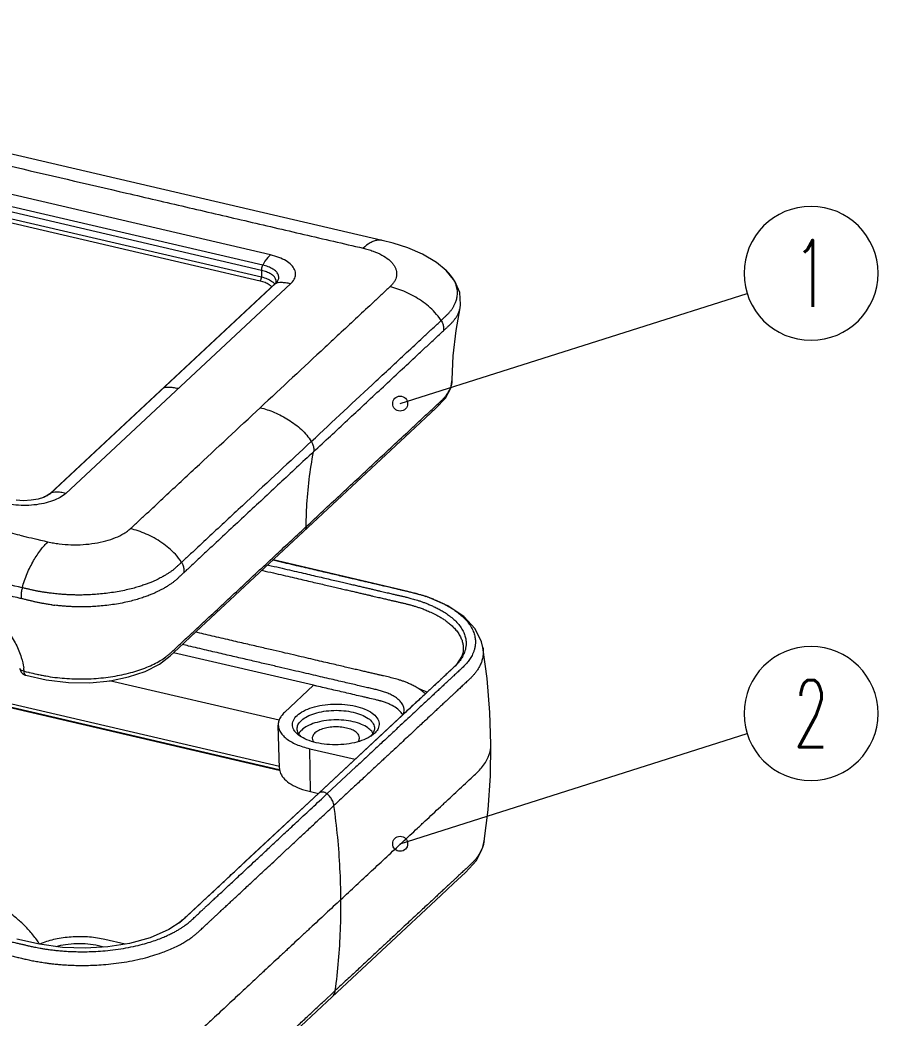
# Model space of a CAD drawing. Header units: millimetres. Extents: x 1204 to 1781, y 423 to 610.
# Drawn here: x 1349.97 to 1381.85, y 462.29 to 499.39 of the extents above; entities that cross this region are included whole.
import ezdxf
from ezdxf.enums import TextEntityAlignment as Align

# ---------------------------------------------------------------- set-up
doc = ezdxf.new("R2010")
doc.units = ezdxf.units.MM
doc.layers.add('dim', color=82, linetype='Continuous', lineweight=9)
doc.layers.add('from', color=7, linetype='Continuous', lineweight=13)
doc.styles.add('BOM', font='txt.shx', dxfattribs={"bigfont": 'gbcbig.shx'})
doc.dimstyles.new('ISO', dxfattribs={"dimscale": 0.6, "dimtxt": 2.5, "dimasz": 2.5, "dimexe": 1.25, "dimexo": 0.625, "dimtad": 0, "dimdsep": 46, "dimtxsty": 'Standard', "dimblk": 'OPEN', "dimcen": 0, "dimclrd": 4, "dimclre": 4, "dimadec": 0, "dimazin": 0, "dimtfac": 1, "dimtofl": 0, "dimtmove": 0, "dimatfit": 3, "dimfxl": 1, "dimarcsym": 0})

# ---------------------------------------------------------------- blocks, each defined once
blk = doc.blocks.new('yx_bom3')
at = {"layer": 'from'}
blk.add_circle((0, 0), 1, dxfattribs=at)
at = {"layer": 'from', "color": 4, "style": 'BOM', "width": 0.6}
blk.add_attdef('ITEM', text='', height=1, dxfattribs=at).set_placement((0, 0), align=Align.MIDDLE)
blk = doc.blocks.new('_Open')
at = {"color": 0, "linetype": 'ByBlock', "lineweight": -2}
for p, q in [((-1, 0.167), (0, 0)), ((-1, -0.167), (0, 0)), ((0, 0), (-1, 0))]:
    blk.add_line(p, q, dxfattribs=at)
blk = doc.blocks.new('*u6')
at = {"color": 7, "linetype": 'Continuous'}
for p, q in [((19.443, 108.029), (-42.27, 122.4)), ((12.159, 107.083), (-40.633, 119.376)), ((11.665, 106.413), (-41.127, 118.707)), ((-41.21, 117.94), (11.582, 105.647)), ((11.59, 106.069), (-41.202, 118.362)), ((-41.299, 117.688), (11.492, 105.395)), ((20.164, 107.852), (19.443, 108.029)), ((21.126, 107.552), (20.164, 107.852)), ((22.071, 107.139), (21.126, 107.552)), ((22.99, 106.582), (22.071, 107.139)), ((23.614, 106.073), (22.99, 106.582)), ((11.59, 106.069), (11.582, 105.647)), ((23.614, 106.073), (23.613, 106.075)), ((24.192, 105.377), (23.613, 106.075)), ((-2.225, 91.505), (12.436, 105.17)), ((-2.158, 91.55), (12.503, 105.214)), ((-1.183, 91.531), (13.477, 105.194)), ((12.498, 105.238), (12.436, 105.17)), ((12.436, 105.17), (12.503, 105.214)), ((12.538, 105.318), (12.498, 105.238)), ((12.539, 105.331), (12.538, 105.318)), ((12.539, 105.328), (12.539, 105.331)), ((24.51, 104.621), (24.192, 105.377)), ((24.56, 103.854), (24.51, 104.621)), ((24.267, 102.161), (24.524, 103.622)), ((24.523, 103.618), (24.56, 103.854)), ((24.523, 103.618), (24.524, 103.622)), ((24.086, 100.502), (24.267, 102.161)), ((24.021, 98.959), (24.086, 100.502)), ((23.926, 98.39), (24.021, 98.958)), ((24.021, 98.958), (24.021, 98.959)), ((5.173, 98.382), (5.105, 98.337)), ((23.578, 97.735), (23.926, 98.39)), ((22.957, 97.092), (23.578, 97.735)), ((21.275, 95.525), (22.957, 97.092)), ((7.327, 82.526), (21.275, 95.525)), ((-2.98, 91.158), (-3.437, 91.079)), ((-2.631, 91.267), (-2.98, 91.158)), ((-2.631, 91.267), (-2.632, 91.267)), ((-2.555, 91.299), (-2.63, 91.267)), ((-2.316, 91.433), (-2.555, 91.299)), ((-2.225, 91.505), (-2.316, 91.433)), ((-2.225, 91.505), (-2.158, 91.55)), ((-3.934, 91.056), (-4.423, 91.091)), ((-3.437, 91.079), (-3.934, 91.056)), ((14.311, 89.192), (14.494, 89.363)), ((-4.164, 88.799), (-3.76, 88.704)), ((-3.071, 88.542), (-2.825, 88.485)), ((20.662, 85.251), (12.333, 87.191)), ((22.342, 84.804), (20.662, 85.251)), ((23.728, 84.209), (22.342, 84.804)), ((24.779, 83.501), (23.728, 84.209)), ((25.511, 82.705), (24.779, 83.501)), ((25.932, 81.843), (25.511, 82.705)), ((6.172, 81.449), (7.327, 82.526)), ((5.633, 80.946), (6.172, 81.449)), ((26.015, 81.48), (25.932, 81.843)), ((26.014, 81.488), (26.015, 81.481)), ((26.289, 79.457), (26.014, 81.488)), ((4.933, 80.403), (5.633, 80.946)), ((14.98, 79.017), (5.845, 81.144)), ((24.65, 80.919), (24.293, 80.368)), ((24.723, 81.188), (24.65, 80.919)), ((24.723, 81.188), (24.722, 81.179)), ((3.996, 79.925), (4.933, 80.403)), ((24.293, 80.368), (23.618, 79.724)), ((-3.894, 79.939), (-3.752, 79.906)), ((-3.781, 79.669), (-3.781, 79.67)), ((-3.781, 79.669), (-2.462, 79.375)), ((-3.752, 79.906), (-3.619, 79.875)), ((1.705, 79.314), (2.911, 79.562)), ((2.911, 79.562), (3.996, 79.925)), ((23.618, 79.724), (22.054, 78.266)), ((26.474, 77.25), (26.289, 79.457)), ((12.73, 73.513), (-10.536, 78.931)), ((-10.488, 78.9), (12.726, 73.494)), ((-10.43, 79.147), (12.746, 73.75)), ((-2.462, 79.375), (-1.007, 79.199)), ((-1.007, 79.199), (0.393, 79.188)), ((0.393, 79.188), (1.705, 79.314)), ((12.729, 76.736), (1.672, 79.311)), ((14.98, 79.017), (13.08, 77.245)), ((22.054, 78.266), (15.29, 71.962)), ((20.909, 77.198), (15.311, 71.98)), ((20.984, 77.268), (20.909, 77.198)), ((26.54, 75.177), (26.474, 77.25)), ((12.75, 73.599), (12.674, 76.423)), ((14.773, 72.084), (14.727, 74.885)), ((14.727, 74.885), (17.686, 74.196)), ((26.504, 73.116), (26.54, 75.177)), ((17.733, 73.693), (15.85, 71.937)), ((17.823, 73.776), (17.733, 73.693)), ((12.779, 73.501), (12.73, 73.513)), ((26.352, 70.906), (26.504, 73.116)), ((15.29, 71.962), (6.46, 63.733)), ((10.504, 67.501), (15.311, 71.98)), ((14.773, 72.084), (15.29, 71.964)), ((15.311, 71.98), (15.29, 71.962)), ((26.105, 68.858), (26.352, 70.906)), ((25.598, 67.602), (26.02, 68.471)), ((26.02, 68.471), (26.107, 68.866)), ((26.107, 68.866), (26.105, 68.858)), ((24.878, 66.803), (25.598, 67.602)), ((24.106, 66.084), (24.878, 66.803)), ((23.283, 65.318), (24.106, 66.084)), ((16.191, 58.707), (23.283, 65.318)), ((6.341, 63.627), (5.544, 63.09)), ((6.46, 63.733), (6.221, 63.53)), ((4.331, 62.558), (2.983, 62.186)), ((5.544, 63.09), (4.331, 62.558)), ((-2.885, 62.131), (-4.372, 62.468)), ((-1.395, 61.927), (-2.885, 62.131)), ((0.096, 61.874), (-1.395, 61.927)), ((1.562, 61.961), (0.096, 61.874)), ((2.689, 62.139), (1.379, 62.445)), ((2.983, 62.186), (1.562, 61.961)), ((8.312, 51.363), (16.191, 58.707)), ((15.881, 58.637), (16.082, 58.824)), ((16.082, 58.824), (16.394, 59.115))]:
    blk.add_line(p, q, dxfattribs=at)
for centre, radius, start, end in [((11.941, 104.844), 0.598, 34.63724, 37.17917), ((11.957, 104.855), 0.579, 33.16379, 34.63101), ((-2.874, 92.32), 1.051, 308.52031, 312.92734), ((-113.81, -378.171), 479.67, 76.78613, 76.93627), ((72.149, 411.217), 331.326, 256.75564, 256.87795), ((23.531, 202.415), 116.938, 256.97449, 257.21775), ((18.998, 75.055), 10.303, 70.76639, 71.32575), ((-0.113, 98.69), 14.563, 262.25109, 262.97085), ((21.09, 79.438), 5.433, 55.31199, 56.76651), ((22.917, 81.876), 2.024, 332.78705, 337.42058), ((-3.668, 80.156), 0.5, 186.00241, 242.39434), ((-8.443, 79.452), 4.575, 6.10813, 8.81426), ((-3.667, 80.16), 0.504, 242.45884, 256.87096), ((19.904, 76.614), 0.997, 28.00356, 32.82408), ((14.78, 76.338), 0.909, 214.69316, 220.31825), ((18.073, 75.455), 0.892, 34.66682, 39.14556), ((18.131, 75.495), 0.821, 29.69858, 34.67258), ((24.154, 69.145), 1.973, 343.66411, 351.64257), ((3.908, 66.497), 3.762, 307.91189, 310.30886), ((1.289, 72.031), 11.111, 289.10372, 289.74853)]:
    blk.add_arc(centre, radius, start, end, dxfattribs=at)
for points, start_tangent, end_tangent in [([(-43.508, 121.89), (-41.58, 121.441), (-40.616, 121.217), (-39.651, 120.992), (-37.723, 120.543), (-35.794, 120.094), (-31.938, 119.196), (-28.081, 118.298), (-20.367, 116.501), (-12.653, 114.705), (-8.797, 113.807), (-4.94, 112.909), (2.774, 111.113), (6.631, 110.215), (10.488, 109.316), (14.344, 108.418), (16.273, 107.969), (18.201, 107.52)], (0.975247, -0.221117), (0.972594, -0.232511)), ([(19.443, 108.029), (19.363, 108.043), (19.141, 108.038), (18.908, 107.978), (18.67, 107.867), (18.201, 107.52)], (-0.973074, 0.230493), (-0.731534, -0.681805)), ([(18.201, 107.52), (18.542, 107.431), (18.862, 107.326), (19.429, 107.074), (19.878, 106.774), (20.053, 106.61), (20.193, 106.439), (20.297, 106.261), (20.363, 106.08), (20.39, 105.896), (20.38, 105.712), (20.33, 105.528), (20.243, 105.348), (20.119, 105.172), (19.958, 105.003)], (0.972594, -0.232511), (-0.722475, -0.691397)), ([(12.159, 107.083), (11.993, 106.913), (11.665, 106.413)], (-0.731534, -0.681805), (-0.39769, -0.91752)), ([(13.477, 105.194), (13.711, 105.489), (13.801, 105.804), (13.74, 106.119), (13.53, 106.419), (13.184, 106.688), (12.717, 106.914), (12.159, 107.083)], (0.731534, 0.681805), (-0.973942, 0.226795)), ([(11.59, 106.069), (11.6, 106.184), (11.626, 106.303), (11.665, 106.413)], (0.01915, 0.999817), (0.39769, 0.91752)), ([(12.581, 105.297), (12.652, 105.402), (12.708, 105.602), (12.669, 105.801), (12.537, 105.991), (12.317, 106.162), (12.022, 106.305), (11.665, 106.413)], (0.633067, 0.774097), (-0.973823, 0.227307)), ([(11.492, 105.395), (11.526, 105.439), (11.554, 105.502), (11.574, 105.574), (11.582, 105.647)], (0.731534, 0.681805), (0.01915, 0.999817)), ([(11.582, 105.647), (11.95, 105.53), (12.24, 105.372), (12.418, 105.206)], (0.973942, -0.226795), (0.604178, -0.796849)), ([(12.539, 105.331), (12.503, 105.512), (12.383, 105.685), (12.183, 105.841), (11.914, 105.971), (11.59, 106.069)], (0.041019, 0.999158), (-0.973932, 0.226839)), ([(23.29, 102.804), (23.355, 102.864), (23.418, 102.924), (23.479, 102.983), (23.541, 103.041), (23.602, 103.1), (23.663, 103.159), (23.723, 103.217), (23.78, 103.277), (23.834, 103.338), (23.886, 103.402), (23.936, 103.467), (23.983, 103.532), (24.027, 103.597), (24.069, 103.663), (24.11, 103.732), (24.151, 103.807), (24.193, 103.891), (24.234, 103.987), (24.274, 104.094), (24.308, 104.212), (24.336, 104.344), (24.352, 104.489), (24.355, 104.648), (24.34, 104.822), (24.299, 105.018), (24.224, 105.235), (24.109, 105.466), (24.075, 105.522)], (0.72982, 0.683639), (-0.527832, 0.849349)), ([(24.075, 105.522), (23.955, 105.697), (23.772, 105.916), (23.614, 106.073)], (-0.527832, 0.849349), (-0.729764, 0.683699)), ([(11.492, 105.395), (11.816, 105.293), (12.074, 105.153), (12.243, 104.989)], (0.973942, -0.226795), (0.573142, -0.819456)), ([(19.958, 105.003), (19.43, 104.51), (18.901, 104.017), (17.843, 103.031), (15.728, 101.06), (11.497, 97.117)], (-0.722475, -0.691397), (-0.731534, -0.681805)), ([(12.503, 105.214), (12.581, 105.297)], (0.731411, 0.681937), (0.633067, 0.774097)), ([(12.564, 105.237), (12.503, 105.214)], (-0.952124, -0.305711), (-0.909981, -0.41465)), ([(13.477, 105.194), (13.149, 105.256), (12.879, 105.277), (12.665, 105.262), (12.564, 105.237)], (-0.973942, 0.226795), (-0.952124, -0.305711)), ([(23.29, 102.804), (22.888, 103.331), (22.474, 103.73), (22.008, 104.086), (21.506, 104.395), (20.987, 104.654), (20.465, 104.857), (19.958, 105.003)], (-0.528347, 0.849029), (-0.973942, 0.226795)), ([(23.436, 102.131), (23.501, 102.191), (23.563, 102.249), (23.625, 102.306), (23.686, 102.362), (23.747, 102.418), (23.808, 102.474), (23.87, 102.532), (23.931, 102.592), (23.991, 102.655), (24.047, 102.718), (24.1, 102.781), (24.149, 102.844), (24.196, 102.908), (24.241, 102.972), (24.285, 103.04), (24.329, 103.114), (24.374, 103.199), (24.419, 103.294), (24.462, 103.402), (24.5, 103.522), (24.523, 103.618)], (0.732745, 0.680503), (0.207156, 0.978308)), ([(14.829, 94.917), (19.06, 98.861), (21.175, 100.832), (22.233, 101.818), (22.762, 102.311), (23.29, 102.804)], (0.731535, 0.681804), (0.730952, 0.682429)), ([(23.29, 102.804), (23.397, 102.581), (23.446, 102.351), (23.436, 102.131)], (0.527685, -0.84944), (-0.191548, -0.981483)), ([(14.975, 94.245), (17.181, 96.301), (18.284, 97.329), (19.387, 98.357), (20.49, 99.385), (21.592, 100.413), (22.144, 100.927), (22.695, 101.441), (23.247, 101.955), (23.436, 102.131)], (0.731534, 0.681805), (0.731884, 0.681429)), ([(-4.084, 84.672), (-4.356, 84.735), (-5.343, 84.965), (-6.329, 85.195), (-7.316, 85.424), (-9.289, 85.884), (-11.262, 86.343), (-13.235, 86.803), (-15.208, 87.262), (-19.154, 88.181), (-23.1, 89.1), (-27.046, 90.019), (-34.938, 91.857), (-42.83, 93.694), (-46.776, 94.613), (-50.722, 95.532), (-54.668, 96.451), (-56.641, 96.91), (-58.614, 97.37), (-60.587, 97.829), (-62.56, 98.289), (-63.546, 98.519), (-64.533, 98.748), (-65.52, 98.978), (-65.792, 99.041)], (-0.973971, 0.226672), (-0.973914, 0.226919)), ([(14.494, 89.363), (16.7, 91.419), (17.803, 92.447), (18.906, 93.475), (20.009, 94.503), (21.112, 95.531), (21.663, 96.045), (22.215, 96.558), (22.766, 97.072), (23.042, 97.329), (23.318, 97.586), (23.455, 97.723), (23.578, 97.862), (23.78, 98.147), (23.922, 98.441), (24.002, 98.739), (24.021, 98.958)], (0.731534, 0.681805), (0.011065, 0.999939)), ([(6.147, 98.363), (5.819, 98.424), (5.549, 98.445), (5.335, 98.43), (5.173, 98.382)], (-0.973942, 0.226795), (-0.909981, -0.41465)), ([(3.036, 89.231), (3.565, 89.724), (4.094, 90.216), (5.151, 91.202), (7.267, 93.174), (11.497, 97.117)], (0.740312, 0.672264), (0.731534, 0.681805)), ([(11.497, 97.117), (11.952, 96.989), (12.42, 96.813), (13.347, 96.331), (13.783, 96.03), (14.183, 95.692), (14.829, 94.918)], (0.973942, -0.226795), (0.528352, -0.849025)), ([(14.829, 94.917), (10.599, 90.974), (8.483, 89.003), (7.426, 88.017), (6.897, 87.524), (6.368, 87.031)], (-0.731534, -0.681805), (-0.732115, -0.681181)), ([(14.829, 94.917), (14.936, 94.695), (14.986, 94.466), (14.975, 94.245)], (0.528676, -0.848824), (-0.191201, -0.981551)), ([(14.975, 94.245), (12.769, 92.189), (11.666, 91.161), (10.563, 90.133), (9.46, 89.106), (8.358, 88.078), (7.806, 87.564), (7.255, 87.05), (6.703, 86.536), (6.514, 86.36)], (-0.731534, -0.681805), (-0.731185, -0.682179)), ([(14.494, 89.363), (14.532, 90.61), (14.975, 94.245)], (0.007994, 0.999968), (0.190939, 0.981602)), ([(-1.183, 91.531), (-1.55, 91.267), (-2.035, 91.044), (-2.612, 90.878), (-3.253, 90.776), (-3.923, 90.744), (-4.591, 90.782), (-5.216, 90.889)], (-0.731534, -0.681805), (-0.973942, 0.226795)), ([(-2.219, 91.497), (-2.392, 91.381), (-2.631, 91.267)], (-0.781875, -0.623436), (-0.92841, -0.371558)), ([(-1.183, 91.531), (-1.511, 91.593), (-1.781, 91.614), (-1.995, 91.598), (-2.158, 91.55)], (-0.973942, 0.226795), (-0.909981, -0.41465)), ([(-3.619, 79.875), (-3.565, 79.862), (-3.071, 79.747), (-2.783, 79.684), (-2.489, 79.628), (-1.883, 79.537), (-1.261, 79.473), (-0.628, 79.439), (0.647, 79.459), (1.892, 79.596), (3.059, 79.843), (4.104, 80.193), (4.567, 80.402), (4.986, 80.63), (5.355, 80.877), (5.52, 81.007), (5.671, 81.14), (5.947, 81.397), (6.223, 81.654), (6.774, 82.168), (7.326, 82.681), (7.877, 83.195), (8.98, 84.223), (10.083, 85.251), (11.186, 86.279), (12.289, 87.307), (14.311, 89.192)], (0.973735, -0.227685), (0.731534, 0.681805)), ([(-2.341, 88.374), (-1.983, 88.301), (-1.61, 88.245), (-0.838, 88.185), (-0.054, 88.197), (0.711, 88.281), (1.429, 88.433), (2.072, 88.648), (2.614, 88.918), (2.841, 89.069), (3.036, 89.231)], (0.975247, -0.221117), (0.740312, 0.672264)), ([(6.368, 87.032), (5.965, 87.559), (5.551, 87.958), (5.085, 88.314), (4.584, 88.623), (4.064, 88.882), (3.543, 89.085), (3.036, 89.231)], (-0.528347, 0.849029), (-0.973942, 0.226795)), ([(14.494, 89.363), (14.46, 89.205), (14.389, 89.108)], (-0.007994, -0.999968), (-0.729498, -0.683983)), ([(-4.016, 85.378), (-3.695, 86.306), (-3.276, 87.145), (-2.808, 87.85), (-2.571, 88.137), (-2.341, 88.374)], (0.257905, 0.96617), (0.731534, 0.681805)), ([(-4.016, 85.378), (-5.944, 85.827), (-7.873, 86.276), (-9.076, 86.556)], (-0.974102, 0.226109), (-0.973944, 0.226787)), ([(6.368, 87.032), (6.303, 86.972), (6.239, 86.914), (6.177, 86.856), (6.113, 86.798), (6.049, 86.74), (5.983, 86.681), (5.917, 86.621), (5.848, 86.564), (5.777, 86.508), (5.701, 86.453), (5.623, 86.399), (5.542, 86.345), (5.458, 86.291), (5.372, 86.237), (5.279, 86.182), (5.176, 86.121), (5.055, 86.055), (4.916, 85.981), (4.755, 85.901), (4.57, 85.816), (4.36, 85.726), (4.122, 85.633), (3.851, 85.537), (3.543, 85.439), (3.183, 85.337), (2.764, 85.235), (2.298, 85.139), (1.811, 85.058), (1.325, 84.995), (0.862, 84.951), (0.439, 84.923), (0.062, 84.909), (-0.279, 84.904), (-0.593, 84.906), (-0.888, 84.915), (-1.163, 84.929), (-1.415, 84.946), (-1.642, 84.966), (-1.844, 84.986), (-2.022, 85.006), (-2.177, 85.025), (-2.313, 85.043), (-2.432, 85.059), (-2.542, 85.075), (-2.648, 85.09), (-2.753, 85.107), (-2.856, 85.124), (-2.958, 85.142), (-3.058, 85.161), (-3.158, 85.183), (-3.257, 85.205), (-3.357, 85.228), (-3.459, 85.252), (-3.565, 85.276), (-3.674, 85.301), (-3.786, 85.326), (-3.9, 85.352), (-4.016, 85.378)], (-0.733242, -0.679968), (-0.974327, 0.225139)), ([(6.368, 87.031), (6.475, 86.809), (6.524, 86.58), (6.514, 86.36)], (0.52901, -0.848615), (-0.190323, -0.981722)), ([(11.987, 86.869), (12.044, 86.856), (12.758, 86.69), (13.417, 86.536), (14.023, 86.395), (14.582, 86.265), (15.103, 86.143), (15.592, 86.03), (16.05, 85.923), (16.473, 85.824), (16.86, 85.734), (17.215, 85.652), (17.54, 85.576), (17.842, 85.506), (18.122, 85.44), (18.386, 85.379), (18.638, 85.32), (18.881, 85.264), (19.112, 85.21), (19.325, 85.16), (19.519, 85.115), (19.694, 85.074), (19.855, 85.037), (20.003, 85.002), (20.14, 84.97), (20.266, 84.941), (20.381, 84.914), (20.488, 84.89), (20.588, 84.866), (20.685, 84.844), (20.782, 84.822), (20.883, 84.798), (20.994, 84.771), (21.117, 84.741), (21.253, 84.707), (21.402, 84.666), (21.567, 84.619), (21.748, 84.564), (21.944, 84.5), (22.152, 84.427), (22.371, 84.343), (22.602, 84.248), (22.844, 84.138), (23.097, 84.012), (23.362, 83.864), (23.635, 83.691), (23.912, 83.489), (24.183, 83.254), (24.436, 82.982), (24.648, 82.685), (24.796, 82.387), (24.882, 82.114), (24.918, 81.867), (24.918, 81.646), (24.891, 81.445), (24.846, 81.263), (24.786, 81.099)], (0.973942, -0.226795), (-0.383452, -0.923561)), ([(12.333, 87.191), (13.031, 87.028), (13.69, 86.874), (14.296, 86.733), (14.855, 86.603), (15.376, 86.482), (15.866, 86.368), (16.324, 86.261), (16.746, 86.163), (17.134, 86.073), (17.488, 85.99), (17.814, 85.914), (18.115, 85.844), (18.396, 85.779), (18.66, 85.717), (18.912, 85.659), (19.154, 85.602), (19.385, 85.548), (19.599, 85.499), (19.792, 85.454), (19.968, 85.413), (20.128, 85.375), (20.277, 85.341), (20.414, 85.309), (20.539, 85.279), (20.654, 85.253), (20.678, 85.247)], (0.973942, -0.226795), (0.974189, -0.225733)), ([(6.514, 86.36), (6.449, 86.299), (6.387, 86.241), (6.326, 86.183), (6.265, 86.125), (6.203, 86.066), (6.139, 86.006), (6.073, 85.945), (6.003, 85.883), (5.929, 85.821), (5.853, 85.761), (5.775, 85.702), (5.695, 85.644), (5.612, 85.587), (5.526, 85.529), (5.433, 85.469), (5.328, 85.405), (5.207, 85.335), (5.066, 85.256), (4.901, 85.171), (4.713, 85.08), (4.498, 84.984), (4.253, 84.885), (3.976, 84.782), (3.659, 84.677), (3.29, 84.569), (2.858, 84.461), (2.378, 84.36), (1.874, 84.276), (1.372, 84.213), (0.893, 84.169), (0.457, 84.144), (0.068, 84.132), (-0.283, 84.131), (-0.608, 84.137), (-0.912, 84.15), (-1.196, 84.167), (-1.455, 84.189), (-1.688, 84.212), (-1.895, 84.236)], (-0.730325, -0.6831), (-0.992483, 0.122383)), ([(11.614, 86.521), (11.658, 86.51), (12.354, 86.348), (12.996, 86.199), (13.59, 86.061), (14.139, 85.933), (14.648, 85.814), (15.12, 85.704), (15.561, 85.602), (15.974, 85.505), (16.361, 85.415), (16.723, 85.331), (17.06, 85.252), (17.373, 85.18), (17.663, 85.112), (17.932, 85.049), (18.183, 84.991), (18.416, 84.937), (18.634, 84.886), (18.838, 84.838), (19.029, 84.794), (19.205, 84.753), (19.368, 84.715), (19.522, 84.679), (19.667, 84.646), (19.803, 84.614), (19.929, 84.584), (20.045, 84.557), (20.153, 84.532), (20.257, 84.508), (20.359, 84.484), (20.462, 84.461), (20.563, 84.437), (20.665, 84.413), (20.766, 84.39), (20.867, 84.366), (20.966, 84.342), (21.064, 84.318), (21.161, 84.293), (21.256, 84.268), (21.35, 84.242), (21.444, 84.215), (21.541, 84.186), (21.644, 84.154), (21.753, 84.119), (21.866, 84.081), (21.985, 84.039), (22.112, 83.993), (22.246, 83.941), (22.39, 83.883), (22.544, 83.817), (22.708, 83.741), (22.883, 83.656), (23.069, 83.557), (23.265, 83.444), (23.47, 83.313), (23.683, 83.162), (23.898, 82.987), (24.109, 82.788), (24.306, 82.562), (24.477, 82.314), (24.608, 82.056), (24.691, 81.807), (24.731, 81.579), (24.739, 81.373), (24.723, 81.188)], (0.973942, -0.226796), (-0.144503, -0.989504)), ([(-4.016, 85.378), (-4.068, 85.13), (-4.091, 84.889), (-4.084, 84.672)], (-0.258572, -0.965992), (0.113585, -0.993528)), ([(-8.851, 85.195), (-8.08, 84.941), (-7.187, 84.511), (-6.343, 83.951), (-5.581, 83.279), (-4.934, 82.516), (-4.426, 81.689), (-4.076, 80.824), (-3.922, 80.153)], (0.967459, -0.25303), (0.153112, -0.988209)), ([(-2.076, 84.26), (-2.234, 84.282), (-2.371, 84.303), (-2.492, 84.323), (-2.603, 84.341), (-2.709, 84.36), (-2.815, 84.38), (-2.922, 84.4), (-3.029, 84.422), (-3.135, 84.446), (-3.238, 84.47), (-3.337, 84.493), (-3.435, 84.517), (-3.536, 84.542), (-3.639, 84.567), (-3.745, 84.592), (-3.855, 84.618), (-3.967, 84.645), (-4.084, 84.672)], (-0.990867, 0.134841), (-0.973698, 0.227841)), ([(20.678, 85.247), (20.76, 85.228), (20.86, 85.205), (20.957, 85.183), (21.056, 85.16), (21.16, 85.135), (21.275, 85.108), (21.404, 85.076), (21.551, 85.039), (21.715, 84.995), (21.893, 84.944), (22.089, 84.884), (22.296, 84.816)], (0.974189, -0.225733), (0.947354, -0.320189)), ([(22.392, 84.783), (22.527, 84.735), (22.764, 84.645), (23.014, 84.542), (23.276, 84.423), (23.551, 84.286), (23.556, 84.283)], (0.944169, -0.329461), (0.884491, -0.466557)), ([(23.556, 84.283), (23.837, 84.126), (24.068, 83.982)], (0.884491, -0.466557), (0.836371, -0.548163)), ([(24.182, 83.905), (24.433, 83.72), (24.726, 83.465), (25.001, 83.171), (25.23, 82.848), (25.391, 82.526), (25.484, 82.23), (25.523, 81.963), (25.523, 81.723), (25.494, 81.505), (25.445, 81.309), (25.38, 81.13), (25.305, 80.969), (25.225, 80.825), (25.142, 80.697), (25.057, 80.58), (24.969, 80.47), (24.875, 80.364), (24.774, 80.258), (24.667, 80.155), (24.56, 80.054), (24.452, 79.954), (24.344, 79.854), (24.232, 79.75), (24.11, 79.636), (23.974, 79.509), (23.822, 79.368), (23.654, 79.211), (23.468, 79.038), (23.264, 78.847), (23.037, 78.636), (22.786, 78.401), (22.505, 78.14), (22.192, 77.848), (21.842, 77.522), (21.449, 77.156), (21.006, 76.743), (20.507, 76.278), (19.941, 75.75), (19.296, 75.149), (18.561, 74.464), (17.823, 73.776)], (0.822198, -0.569202), (-0.731535, -0.681804)), ([(22.262, 78.46), (22.099, 78.601), (21.846, 78.783), (21.593, 78.936), (21.345, 79.063), (21.105, 79.17), (20.883, 79.258), (20.68, 79.33), (20.491, 79.39), (20.308, 79.443), (20.121, 79.492), (19.929, 79.538), (19.737, 79.583), (19.543, 79.628), (19.346, 79.674), (19.14, 79.722), (18.918, 79.774), (18.673, 79.831), (18.404, 79.893), (18.108, 79.962), (17.783, 80.038), (17.427, 80.121), (17.04, 80.211), (16.616, 80.31), (16.153, 80.417), (15.647, 80.535), (15.095, 80.664), (14.493, 80.804), (13.837, 80.957), (13.125, 81.123), (12.351, 81.303), (11.504, 81.5), (10.566, 81.718), (9.522, 81.962), (8.365, 82.231), (7.282, 82.483)], (-0.728418, 0.685133), (-0.973942, 0.226795)), ([(20.881, 77.379), (20.858, 77.562), (20.753, 77.802), (20.56, 78.038), (20.308, 78.238), (20.032, 78.398), (19.749, 78.525), (19.467, 78.623), (19.193, 78.699), (18.902, 78.768), (18.578, 78.843), (18.226, 78.925), (17.844, 79.014), (17.431, 79.11), (16.985, 79.214), (16.505, 79.326), (15.986, 79.447), (15.427, 79.577), (14.825, 79.717), (14.176, 79.868), (13.478, 80.031), (12.726, 80.206), (11.916, 80.395), (11.043, 80.598), (10.104, 80.817), (9.093, 81.052), (8.004, 81.306), (6.832, 81.579), (6.415, 81.676)], (0.001604, 0.999999), (-0.973942, 0.226795)), ([(26.015, 81.481), (26.038, 81.209), (26.016, 80.91), (25.956, 80.641), (25.867, 80.399), (25.759, 80.181), (25.637, 79.985), (25.508, 79.809), (25.379, 79.655), (25.25, 79.519), (25.127, 79.399), (25.01, 79.289), (24.897, 79.184), (24.785, 79.081), (24.673, 78.976), (24.561, 78.872), (24.448, 78.767), (24.33, 78.656), (24.199, 78.535), (24.052, 78.397), (23.887, 78.243), (23.709, 78.077), (23.517, 77.898), (23.309, 77.704), (23.082, 77.493), (22.837, 77.265), (22.574, 77.019), (22.289, 76.754), (21.982, 76.468), (21.648, 76.157), (21.286, 75.819), (20.893, 75.453), (20.467, 75.056), (20.005, 74.626), (19.505, 74.159), (18.962, 73.654), (18.375, 73.106), (17.738, 72.513), (17.047, 71.869), (16.306, 71.178)], (0.154461, -0.987999), (-0.731534, -0.681805)), ([(24.717, 80.95), (24.643, 80.817), (24.566, 80.698), (24.488, 80.59), (24.407, 80.489), (24.321, 80.391), (24.227, 80.294), (24.126, 80.196), (24.02, 80.097), (23.914, 79.998), (23.805, 79.897), (23.692, 79.792), (23.57, 79.678), (23.434, 79.552), (23.283, 79.41), (23.115, 79.254), (22.929, 79.081), (22.724, 78.89), (22.498, 78.679), (22.246, 78.444), (21.966, 78.183), (21.653, 77.891), (21.302, 77.565), (20.984, 77.268)], (-0.456815, -0.889562), (-0.731528, -0.681812)), ([(-3.894, 79.939), (-4.046, 79.98), (-4.141, 80.048), (-4.164, 80.104)], (-0.983575, 0.180502), (-0.137114, 0.990555)), ([(-3.781, 79.671), (-3.824, 79.694), (-3.874, 79.789), (-3.894, 79.939)], (-0.965863, 0.259053), (-0.056086, 0.998426)), ([(20.635, 77.295), (20.469, 77.454), (20.109, 77.694), (19.893, 77.8), (19.657, 77.895), (19.536, 77.937), (19.398, 77.98), (19.334, 77.998), (19.272, 78.015), (19.205, 78.032), (19.101, 78.057), (18.641, 78.164), (18.396, 78.221), (18.138, 78.281), (17.668, 78.391), (17.155, 78.51), (16.167, 78.74), (15.181, 78.97), (14.98, 79.017)], (-0.663415, 0.748251), (-0.973944, 0.226787)), ([(22.377, 78.568), (22.361, 78.575), (21.849, 78.789), (21.823, 78.799)], (-0.905955, 0.423375), (-0.937299, 0.348525)), ([(13.756, 76.012), (13.737, 76.039), (13.602, 76.379), (13.658, 76.725), (13.903, 77.053), (14.32, 77.342), (14.881, 77.571), (15.546, 77.724), (16.271, 77.792), (17.007, 77.77), (17.702, 77.658)], (-0.595154, 0.803612), (0.973942, -0.226795)), ([(17.702, 77.658), (18.311, 77.466), (18.791, 77.205), (19.11, 76.894), (19.246, 76.554), (19.189, 76.208), (19.116, 76.076)], (0.973942, -0.226795), (-0.561259, -0.82764)), ([(13.08, 77.245), (12.872, 77.012), (12.737, 76.768), (12.677, 76.518), (12.674, 76.423)], (-0.731534, -0.681805), (0.027579, -0.99962)), ([(13.908, 76.167), (13.961, 76.432), (14.18, 76.725), (14.551, 76.982), (15.051, 77.186), (15.644, 77.323), (16.29, 77.383), (16.945, 77.363), (17.565, 77.264)], (-0.028546, 0.999592), (0.973942, -0.226795)), ([(17.565, 77.264), (18.107, 77.092), (18.535, 76.86), (18.819, 76.583), (18.94, 76.28), (18.943, 76.204)], (0.973942, -0.226795), (-0.030721, -0.999528)), ([(20.742, 77.155), (20.721, 77.186), (20.635, 77.295)], (-0.541498, 0.840702), (-0.663415, 0.748251)), ([(20.836, 77.13), (20.841, 77.144), (20.88, 77.341), (20.881, 77.379)], (0.3381, 0.94111), (0.001604, 0.999999)), ([(12.674, 76.423), (12.693, 76.267), (12.785, 76.019), (12.951, 75.781), (13.188, 75.557), (13.491, 75.352), (13.854, 75.168), (14.268, 75.012), (14.727, 74.885)], (0.027579, -0.99962), (0.973942, -0.226795)), ([(14.032, 75.821), (13.911, 76.124), (13.908, 76.167)], (-0.568461, 0.82271), (-0.028546, 0.999592)), ([(17.561, 76.638), (16.946, 76.737), (16.295, 76.756), (15.654, 76.696), (15.065, 76.561), (14.569, 76.358), (14.201, 76.103), (14.114, 76.014)], (-0.973942, 0.226795), (-0.655709, -0.755014)), ([(17.126, 76.233), (16.712, 76.296), (16.273, 76.302), (15.85, 76.25), (15.47, 76.144), (15.172, 75.993), (14.973, 75.807), (14.893, 75.606), (14.892, 75.566)], (-0.973942, 0.226795), (0.036965, -0.999317)), ([(17.968, 75.588), (17.922, 75.768), (17.758, 75.957), (17.484, 76.116), (17.126, 76.233)], (0.003114, 0.999995), (-0.973942, 0.226795)), ([(18.765, 76.018), (18.524, 76.237), (18.1, 76.468), (17.561, 76.638)], (-0.630862, 0.775895), (-0.973942, 0.226795)), ([(18.943, 76.204), (18.89, 75.972)], (-0.030721, -0.999528), (-0.400127, -0.91646)), ([(14.062, 75.723), (14.056, 75.728), (13.756, 76.012)], (-0.816534, 0.577297), (-0.595154, 0.803612)), ([(14.114, 76.014), (14.008, 75.862)], (-0.655709, -0.755014), (-0.473008, -0.881058)), ([(15.145, 75.275), (14.536, 75.467), (14.062, 75.723)], (-0.973942, 0.226795), (-0.816534, 0.577297)), ([(14.21, 75.626), (14.086, 75.75)], (-0.758421, 0.651765), (-0.646333, 0.763056)), ([(14.892, 75.566), (14.938, 75.4)], (0.036965, -0.999317), (0.460289, -0.887769)), ([(18.796, 75.757), (18.527, 75.591), (17.967, 75.362), (17.301, 75.209), (16.576, 75.141), (15.841, 75.163), (15.145, 75.275)], (-0.806721, -0.590933), (-0.973942, 0.226795)), ([(17.868, 75.335), (17.888, 75.361), (17.967, 75.562), (17.968, 75.588)], (0.622079, 0.782954), (0.003114, 0.999995)), ([(18.89, 75.972), (18.671, 75.679)], (-0.400127, -0.91646), (-0.732411, -0.680862)), ([(19.116, 76.076), (18.944, 75.88), (18.796, 75.757)], (-0.561259, -0.82764), (-0.806721, -0.590933)), ([(14.938, 75.4), (15, 75.309)], (0.460289, -0.887769), (0.647501, -0.762065)), ([(16.759, 65.051), (17.258, 65.517), (17.758, 65.982), (18.257, 66.448), (18.756, 66.913), (19.256, 67.378), (19.755, 67.844), (20.254, 68.309), (20.754, 68.774), (21.253, 69.24), (21.752, 69.705), (22.252, 70.171), (22.751, 70.636), (23.25, 71.101), (23.75, 71.567), (24.249, 72.032), (24.748, 72.497), (25.246, 72.962), (25.793, 73.485), (26.278, 74.157), (26.516, 74.855), (26.54, 75.177)], (0.731534, 0.681805), (-0.00763, 0.999971)), ([(12.751, 73.599), (12.826, 73.271), (13.084, 72.902), (13.508, 72.572), (14.082, 72.294), (14.773, 72.084)], (0.031013, -0.999519), (0.973942, -0.226795)), ([(-34.971, 69.338), (-32.574, 68.78), (-30.106, 68.205), (-27.848, 67.679), (-25.816, 67.206), (-23.984, 66.779), (-22.322, 66.392), (-20.81, 66.04), (-19.43, 65.719), (-18.168, 65.425), (-17.01, 65.155), (-15.946, 64.908), (-14.966, 64.679), (-14.064, 64.469), (-13.234, 64.276), (-12.465, 64.097), (-11.751, 63.931), (-11.092, 63.777), (-10.486, 63.636), (-9.926, 63.506), (-9.405, 63.385), (-8.916, 63.271), (-8.458, 63.164), (-8.035, 63.066), (-7.648, 62.975), (-7.294, 62.893), (-6.968, 62.817), (-6.667, 62.747), (-6.386, 62.682), (-6.122, 62.62), (-5.87, 62.561), (-5.628, 62.505), (-5.397, 62.451), (-5.183, 62.401), (-4.99, 62.356), (-4.814, 62.315), (-4.654, 62.278), (-4.505, 62.243), (-4.368, 62.212), (-4.242, 62.182), (-4.128, 62.156), (-4.022, 62.131), (-3.923, 62.108), (-3.826, 62.085), (-3.727, 62.062), (-3.623, 62.038), (-3.507, 62.011), (-3.374, 61.982), (-3.222, 61.95), (-3.048, 61.915), (-2.853, 61.879), (-2.633, 61.842), (-2.387, 61.805), (-2.115, 61.769), (-1.817, 61.734), (-1.491, 61.703), (-1.13, 61.677), (-0.729, 61.657), (-0.282, 61.646), (0.217, 61.648), (0.772, 61.668), (1.386, 61.711), (2.056, 61.786), (2.747, 61.894), (3.396, 62.027), (3.961, 62.171), (4.443, 62.316), (4.855, 62.46), (5.211, 62.601), (5.519, 62.738), (5.787, 62.869), (6.018, 62.993), (6.217, 63.11), (6.388, 63.218), (6.538, 63.32), (6.673, 63.418), (6.8, 63.517), (6.92, 63.618), (7.033, 63.72), (7.142, 63.821), (7.249, 63.92), (7.356, 64.021), (7.468, 64.126), (7.591, 64.239), (7.727, 64.366), (7.878, 64.507), (8.046, 64.664), (8.232, 64.837), (8.436, 65.028), (8.663, 65.239), (8.915, 65.474), (9.195, 65.735), (9.508, 66.027), (9.858, 66.353), (10.251, 66.719), (10.694, 67.132), (11.193, 67.597), (11.76, 68.125), (12.404, 68.726), (13.14, 69.411), (13.967, 70.182), (14.876, 71.029), (15.85, 71.937)], (0.973942, -0.226795), (0.731534, 0.681805)), ([(15.426, 72.041), (15.311, 71.98)], (-0.960215, -0.27926), (-0.772987, -0.634421)), ([(15.85, 71.937), (15.711, 72.018), (15.565, 72.054), (15.426, 72.041)], (-0.789225, 0.614104), (-0.960215, -0.27926)), ([(16.306, 71.178), (16.277, 71.318), (16.226, 71.458), (16.156, 71.592), (16.069, 71.719), (15.966, 71.835), (15.85, 71.937)], (-0.137715, 0.990472), (-0.789225, 0.614104)), ([(5.043, 61.573), (5.426, 61.719), (5.851, 61.903), (6.213, 62.081), (6.522, 62.252), (6.786, 62.416), (7.011, 62.569), (7.198, 62.71), (7.354, 62.839), (7.487, 62.958), (7.605, 63.067), (7.717, 63.172), (7.827, 63.276), (7.939, 63.38), (8.052, 63.484), (8.165, 63.59), (8.283, 63.7), (8.414, 63.822), (8.561, 63.96), (8.726, 64.113), (8.904, 64.279), (9.096, 64.458), (9.304, 64.652), (9.531, 64.863), (9.776, 65.091), (10.039, 65.337), (10.324, 65.602), (10.631, 65.889), (10.965, 66.2), (11.327, 66.537), (11.72, 66.903), (12.146, 67.3), (12.608, 67.731), (13.108, 68.197), (13.65, 68.703), (14.238, 69.251), (14.875, 69.844), (15.566, 70.488), (16.306, 71.178)], (0.941175, 0.33792), (0.731534, 0.681805)), ([(16.759, 65.051), (16.699, 67.078), (16.548, 69.122), (16.306, 71.178)], (-0.007233, 0.999974), (-0.137715, 0.990472)), ([(-35.365, 68.51), (-32.746, 67.9), (-30.232, 67.314), (-27.943, 66.781), (-25.889, 66.303), (-24.038, 65.872), (-22.361, 65.481), (-20.837, 65.126), (-19.447, 64.803), (-18.176, 64.507), (-17.012, 64.236), (-15.943, 63.987), (-14.96, 63.758), (-14.055, 63.547), (-13.221, 63.353), (-12.452, 63.174), (-11.742, 63.009), (-11.085, 62.856), (-10.476, 62.714), (-9.909, 62.582), (-9.382, 62.459), (-8.891, 62.345), (-8.436, 62.239), (-8.015, 62.141), (-7.623, 62.05), (-7.258, 61.965), (-6.918, 61.885), (-6.603, 61.812), (-6.313, 61.745), (-6.046, 61.682), (-5.799, 61.625), (-5.57, 61.571), (-5.355, 61.521), (-5.152, 61.474), (-4.96, 61.429), (-4.778, 61.387), (-4.611, 61.348), (-4.454, 61.312), (-4.304, 61.277), (-4.152, 61.241), (-3.998, 61.205), (-3.841, 61.169), (-3.68, 61.132), (-3.513, 61.096), (-3.342, 61.061), (-3.172, 61.028), (-3.004, 60.998), (-2.832, 60.969), (-2.651, 60.94), (-2.45, 60.911), (-2.22, 60.881), (-1.955, 60.851), (-1.65, 60.821), (-1.309, 60.794), (-0.934, 60.772), (-0.525, 60.758), (-0.075, 60.753), (0.423, 60.76), (0.978, 60.785), (1.597, 60.834), (2.273, 60.913), (2.982, 61.027), (3.684, 61.174), (4.342, 61.346), (4.925, 61.532)], (0.973942, -0.226795), (0.944918, 0.327306)), ([(26.047, 68.59), (26.036, 68.556), (25.996, 68.438), (25.952, 68.329), (25.905, 68.229), (25.857, 68.137), (25.808, 68.053), (25.76, 67.976), (25.713, 67.905), (25.666, 67.84), (25.621, 67.779), (25.575, 67.72), (25.528, 67.663), (25.479, 67.606), (25.427, 67.55), (25.374, 67.493), (25.319, 67.438), (25.263, 67.382), (25.202, 67.324), (25.133, 67.259), (25.054, 67.186), (24.965, 67.104), (24.869, 67.014), (24.767, 66.919), (24.661, 66.82), (24.551, 66.718), (24.434, 66.608), (24.303, 66.486), (24.155, 66.349), (23.991, 66.196), (23.813, 66.03), (23.621, 65.851), (23.413, 65.657), (23.187, 65.446), (22.942, 65.218), (22.677, 64.972), (22.393, 64.706), (22.085, 64.419), (21.751, 64.108), (21.388, 63.77), (20.995, 63.403), (20.568, 63.005), (20.105, 62.574), (19.603, 62.106), (19.059, 61.599), (18.469, 61.049), (17.83, 60.454), (17.138, 59.809), (16.394, 59.115)], (-0.280575, -0.959832), (-0.731534, -0.681805)), ([(6.342, 63.628), (6.388, 63.668), (6.496, 63.765), (6.603, 63.863), (6.708, 63.962), (6.816, 64.063), (6.929, 64.169), (7.051, 64.282), (7.187, 64.409), (7.339, 64.55), (7.507, 64.707), (7.692, 64.88), (7.897, 65.071), (8.123, 65.282), (8.375, 65.516), (8.656, 65.778), (8.969, 66.069), (9.319, 66.396), (9.712, 66.762), (10.154, 67.175), (10.504, 67.501)], (0.762804, 0.64663), (0.731533, 0.681806)), ([(-2.878, 62.139), (-3.072, 62.42), (-3.587, 63.056), (-4.122, 63.594), (-4.679, 64.053), (-5.266, 64.45), (-5.884, 64.784), (-6.519, 65.049), (-7.145, 65.235)], (-0.548903, 0.835886), (-0.972464, 0.233053)), ([(16.759, 65.051), (16.26, 64.586), (15.76, 64.121), (15.261, 63.655), (14.762, 63.19), (14.262, 62.724), (13.763, 62.259), (13.264, 61.794), (12.764, 61.328), (12.265, 60.863), (11.766, 60.398), (11.266, 59.932), (10.767, 59.467), (10.268, 59.001), (9.768, 58.536), (9.269, 58.071), (8.77, 57.605), (8.271, 57.141), (7.701, 56.623), (6.839, 56.039), (5.783, 55.532), (4.563, 55.115), (3.212, 54.799), (1.77, 54.596), (0.279, 54.509), (-1.219, 54.541), (-2.681, 54.693), (-4.028, 54.949), (-5.02, 55.18), (-6.006, 55.41), (-6.989, 55.639), (-7.974, 55.868), (-8.958, 56.097), (-9.942, 56.326), (-10.926, 56.556), (-11.91, 56.785), (-12.894, 57.014), (-13.878, 57.243), (-14.862, 57.472), (-15.847, 57.701), (-16.831, 57.931), (-17.815, 58.16), (-18.799, 58.389), (-19.783, 58.618), (-20.767, 58.847), (-21.751, 59.076), (-22.735, 59.306), (-23.719, 59.535), (-24.704, 59.764), (-25.688, 59.993), (-26.672, 60.222), (-27.656, 60.451), (-28.64, 60.68), (-29.624, 60.91), (-30.608, 61.139), (-31.592, 61.368), (-32.576, 61.597), (-33.561, 61.826), (-34.545, 62.055), (-35.529, 62.285)], (-0.731534, -0.681805), (-0.973942, 0.226795)), ([(16.394, 59.115), (16.606, 61.066), (16.728, 63.046), (16.759, 65.051)], (0.132042, 0.991244), (-0.007233, 0.999974)), ([(1.379, 62.445), (0.886, 62.539), (0.368, 62.6), (-0.164, 62.625), (-0.698, 62.614), (-1.226, 62.568), (-1.734, 62.487), (-2.214, 62.373), (-2.655, 62.228), (-2.888, 62.132)], (-0.973942, 0.226795), (-0.912569, -0.408922)), ([(-1.798, 61.986), (-1.195, 62.121), (-0.47, 62.189), (0.265, 62.166), (0.961, 62.055)], (0.959201, 0.282724), (0.973942, -0.226795)), ([(0.961, 62.055), (1.311, 61.958)], (0.973942, -0.226795), (0.950775, -0.309882)), ([(-35.278, 56.446), (-32.613, 55.826), (-30.091, 55.239), (-27.811, 54.708), (-25.765, 54.231), (-23.919, 53.801), (-22.246, 53.412), (-20.725, 53.058), (-19.337, 52.735), (-18.068, 52.439), (-16.906, 52.168), (-15.838, 51.92), (-14.856, 51.691), (-13.952, 51.48), (-13.118, 51.286), (-12.35, 51.107), (-11.64, 50.942), (-10.984, 50.789), (-10.375, 50.648), (-9.809, 50.516), (-9.282, 50.393), (-8.792, 50.279), (-8.338, 50.173), (-7.917, 50.075), (-7.525, 49.984), (-7.16, 49.899), (-6.821, 49.82), (-6.507, 49.747), (-6.218, 49.679), (-5.951, 49.617), (-5.705, 49.56), (-5.476, 49.507), (-5.261, 49.457), (-5.058, 49.409), (-4.866, 49.365), (-4.685, 49.323), (-4.517, 49.284), (-4.361, 49.247), (-4.211, 49.212), (-4.059, 49.177), (-3.904, 49.14), (-3.747, 49.104), (-3.585, 49.067), (-3.418, 49.031), (-3.248, 48.996), (-3.079, 48.964), (-2.913, 48.934), (-2.743, 48.905), (-2.562, 48.877), (-2.361, 48.848), (-2.131, 48.818), (-1.866, 48.787), (-1.561, 48.757), (-1.22, 48.731), (-0.846, 48.709), (-0.438, 48.695), (0.009, 48.69), (0.507, 48.697), (1.063, 48.722), (1.675, 48.77), (2.306, 48.843), (2.904, 48.935), (3.435, 49.036), (3.902, 49.143), (4.315, 49.251), (4.68, 49.359), (5.004, 49.466), (5.291, 49.569), (5.546, 49.669), (5.772, 49.765), (5.972, 49.856), (6.151, 49.942), (6.31, 50.023), (6.454, 50.101), (6.583, 50.174), (6.699, 50.242), (6.802, 50.307), (6.896, 50.367), (6.98, 50.423), (7.057, 50.477), (7.13, 50.529), (7.199, 50.581), (7.268, 50.633), (7.334, 50.687), (7.399, 50.74), (7.461, 50.794), (7.523, 50.848), (7.586, 50.906), (7.656, 50.971), (7.735, 51.044), (7.822, 51.126), (7.918, 51.216), (8.02, 51.311), (8.126, 51.41), (8.237, 51.512), (8.354, 51.622), (8.485, 51.744), (8.632, 51.881), (8.796, 52.034), (8.974, 52.2), (9.166, 52.379), (9.375, 52.573), (9.601, 52.784), (9.846, 53.012), (10.11, 53.258), (10.395, 53.524), (10.703, 53.811), (11.037, 54.122), (11.399, 54.46), (11.793, 54.827), (12.22, 55.225), (12.683, 55.656), (13.185, 56.124), (13.729, 56.631), (14.318, 57.181), (14.957, 57.776), (15.65, 58.422), (15.881, 58.637)], (0.973942, -0.226795), (0.731534, 0.681804)), ([(16.191, 58.707), (16.249, 58.769), (16.317, 58.872), (16.366, 58.988), (16.394, 59.115)], (0.731446, 0.681899), (0.132042, 0.991244))]:
    blk.add_spline(points, degree=3, dxfattribs=dict(at, start_tangent=start_tangent, end_tangent=end_tangent))
at = {"layer": 'dim'}
ref = blk.add_blockref('yx_bom3', (47.407, 105.88), dxfattribs=dict(at, xscale=-4.367999999999938, yscale=4.367999999999938, zscale=4.368))
ref.add_attrib('ITEM', '1', dxfattribs={"layer": 'from', "color": 4, "height": 4.368, "style": 'BOM', "width": 0.6}).set_placement((47.407, 105.88), align=Align.MIDDLE)
ref = blk.add_blockref('yx_bom3', (47.407, 77.177), dxfattribs=dict(at, xscale=-4.367999999999938, yscale=4.367999999999938, zscale=4.368))
ref.add_attrib('ITEM', '2', dxfattribs={"layer": 'from', "color": 4, "height": 4.368, "style": 'BOM', "width": 0.6}).set_placement((47.407, 77.177), align=Align.MIDDLE)
for points in [[(20.621, 97.387), (43.241, 104.567)], [(20.621, 68.684), (43.241, 75.865)]]:
    blk.add_leader(points, dimstyle='ISO', override={"dimscale": 1, "dimasz": 1.95, "dimexo": 0.125, "dimadec": 2, "dimazin": 2, "dimldrblk": 'Small'}, dxfattribs=at)

msp = doc.modelspace()

# ---------------------------------------------------------------- block references
at = {"layer": 'from', "xscale": 0.57, "yscale": 0.57, "zscale": 0.57}
msp.add_blockref('*u6', (1352.339, 429.619), dxfattribs=at)

doc.saveas('drawing.dxf')
